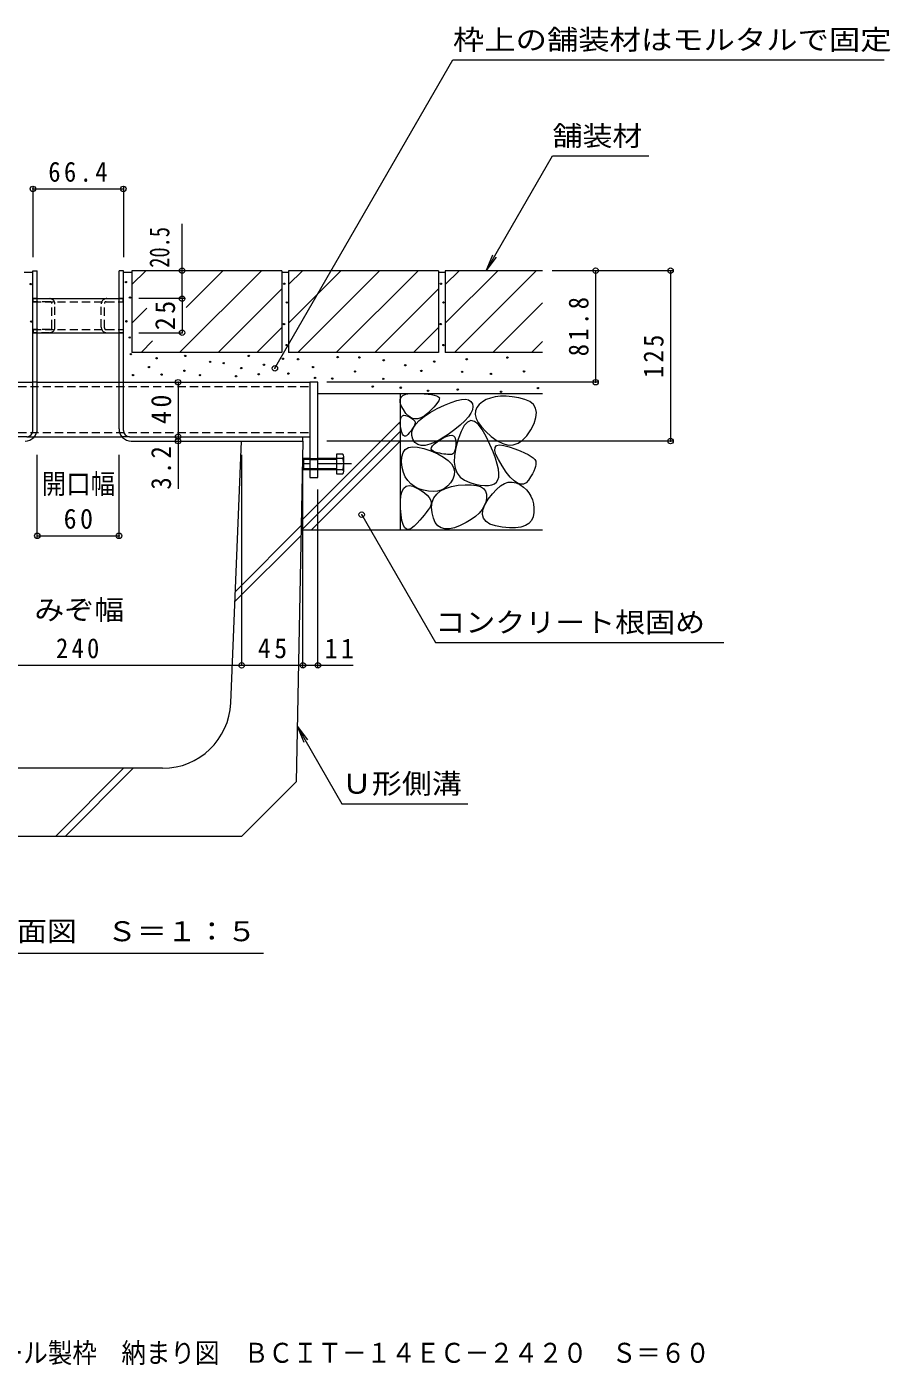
# Model space of a CAD drawing. Units: millimetres at full size, sheet at 1:5; some dimension numbers follow another scale. Extents: x -1382 to 1946, y -1318 to 1367.
# Drawn here: x 665 to 1299, y -1318 to -336 of the extents above; entities that cross this region are included whole.
import ezdxf
from ezdxf.enums import TextEntityAlignment as Align

# ---------------------------------------------------------------- set-up
doc = ezdxf.new("R2010")
doc.units = ezdxf.units.MM
doc.header["$LTSCALE"] = 5
doc.header["$PDMODE"] = 32
doc.header["$PDSIZE"] = 4
doc.linetypes.add('CHAIN1', pattern=[8, 5, -1, 1, -1])
doc.linetypes.add('DASHED1', pattern=[1.8, 1.2, -0.6])
for name, color, linetype, lineweight in [('4-0_OUTLINE-0', 7, 'Continuous', 9), ('4-3_A_床ライン引きB', 7, 'DASHED1', 9), ('4-4_0108_天井情報・�', 7, 'Continuous', 9), ('4-5_0055_アルミ建具_', 7, 'Continuous', 9), ('4-E_10ﾎﾞﾙﾄ__2', 7, 'Continuous', 9), ('4-F_10ﾎﾞﾙﾄ__1', 6, 'Continuous', 5)]:
    doc.layers.add(name, color=color, linetype=linetype, lineweight=lineweight)
doc.layers.add('F-4_0013_躯\u3000下り壁�', color=2, linetype='Continuous')
doc.styles.add('ＭＳ ゴシック', font='')
doc.styles.get('ＭＳ ゴシック').set_extended_font_data('MS Gothic')

msp = doc.modelspace()

# ---------------------------------------------------------------- linework, layer by layer
at = {"layer": '4-0_OUTLINE-0'}
for p, q in [((669.323, -514.718), (672.523, -514.718)), ((669.323, -632.018), (669.323, -514.718)), ((672.523, -630.718), (672.523, -514.718)), ((732.523, -630.718), (732.523, -514.718)), ((735.723, -514.718), (732.523, -514.718)), ((735.723, -632.018), (735.723, -514.718)), ((672.523, -535.218), (732.523, -535.218)), ((672.523, -560.218), (732.523, -560.218)), ((532.523, -596.518), (669.323, -596.518)), ((672.523, -596.518), (732.523, -596.518)), ((735.723, -596.518), (872.523, -596.518)), ((878.523, -596.518), (872.523, -596.518)), ((872.523, -596.518), (872.523, -666.518)), ((664.823, -636.518), (532.523, -636.518)), ((670.405, -636.518), (734.642, -636.518)), ((740.223, -636.518), (872.523, -636.518)), ((867.523, -639.718), (867.523, -636.518)), ((741.523, -639.718), (867.523, -639.718))]:
    msp.add_line(p, q, dxfattribs=at)
at = {"layer": '4-0_OUTLINE-0', "linetype": 'DASHED1'}
for p, q in [((672.523, -535.218), (669.323, -535.218)), ((669.323, -537.518), (735.723, -537.518)), ((732.523, -535.218), (735.706, -535.218)), ((669.323, -557.918), (735.723, -557.918)), ((672.523, -560.218), (669.323, -560.218)), ((732.523, -560.218), (735.723, -560.218)), ((672.523, -596.518), (669.323, -596.518)), ((732.523, -596.518), (735.723, -596.518)), ((532.523, -599.718), (872.523, -599.718)), ((532.523, -633.318), (872.523, -633.318)), ((664.823, -636.518), (670.405, -636.518)), ((740.223, -636.518), (734.642, -636.518))]:
    msp.add_line(p, q, dxfattribs=at)
at = {"layer": '4-0_OUTLINE-0', "color": 4, "linetype": 'CHAIN1'}
msp.add_line((903.151, -656.518), (865.925, -656.518), dxfattribs=at)
at = {"layer": '4-0_OUTLINE-0', "color": 2}
for p, q in [((867.887, -652.518), (867.187, -653.218)), ((867.187, -653.218), (867.187, -659.818)), ((872.523, -653.218), (867.187, -653.218)), ((867.887, -652.518), (867.887, -660.518)), ((872.523, -652.518), (867.887, -652.518)), ((896.887, -652.518), (878.523, -652.518)), ((892.187, -653.218), (878.523, -653.218)), ((896.887, -649.318), (892.187, -649.318)), ((897.487, -662.382), (897.487, -651.182)), ((867.187, -659.818), (867.887, -660.518)), ((867.187, -659.818), (872.523, -659.818)), ((867.887, -660.518), (872.523, -660.518)), ((878.523, -659.818), (892.187, -659.818)), ((878.523, -660.518), (896.887, -660.518))]:
    msp.add_line(p, q, dxfattribs=at)
at = {"layer": '4-0_OUTLINE-0', "color": 2, "linetype": 'DASHED1'}
for p, q in [((872.523, -652.518), (878.523, -652.518)), ((872.523, -653.218), (878.523, -653.218)), ((872.523, -659.818), (878.523, -659.818)), ((872.523, -660.518), (878.523, -660.518))]:
    msp.add_line(p, q, dxfattribs=at)
at = {"layer": '4-0_OUTLINE-0'}
msp.add_lwpolyline([(872.523, -666.518), (878.523, -666.518), (878.523, -596.518)], dxfattribs=at)
at = {"layer": '4-0_OUTLINE-0', "color": 2}
msp.add_lwpolyline([(892.187, -649.318), (892.187, -663.718), (896.887, -663.718)], dxfattribs=at)
at = {"layer": '4-0_OUTLINE-0'}
for centre, radius, start, end in [((663.523, -630.718), 9, 270, 0), ((664.823, -632.018), 4.5, 270, 0), ((741.523, -630.718), 9, 180, 270), ((740.223, -632.018), 4.5, 180, 270)]:
    msp.add_arc(centre, radius, start, end, dxfattribs=at)
at = {"layer": '4-0_OUTLINE-0', "color": 2}
for centre, radius, start, end in [((895.112, -650.918), 2.39, 317.9749, 42.0251), ((884.08, -656.518), 13.418, 342.65606, 17.34394), ((895.112, -662.118), 2.39, 317.9749, 42.0251)]:
    msp.add_arc(centre, radius, start, end, dxfattribs=at)
at = {"layer": '4-3_A_床ライン引きB'}
for p, q in [((669.523, -537.518), (669.523, -535.218)), ((669.523, -535.218), (672.523, -535.218)), ((672.523, -537.518), (669.523, -537.518)), ((682.023, -537.518), (672.523, -537.518)), ((683.223, -556.718), (683.223, -538.718)), ((685.523, -556.218), (685.523, -539.218)), ((719.523, -556.218), (719.523, -539.218)), ((721.823, -556.718), (721.823, -538.718)), ((723.023, -537.518), (732.523, -537.518)), ((723.523, -535.218), (732.523, -535.218)), ((735.523, -535.218), (732.523, -535.218)), ((732.523, -537.518), (735.523, -537.518)), ((735.523, -537.518), (735.523, -535.218)), ((669.523, -557.918), (669.523, -560.218)), ((672.523, -557.918), (669.523, -557.918)), ((682.023, -557.918), (672.523, -557.918)), ((723.023, -557.918), (732.523, -557.918)), ((732.523, -557.918), (735.523, -557.918)), ((735.523, -557.918), (735.523, -560.218)), ((669.523, -560.218), (672.523, -560.218)), ((681.523, -560.218), (672.523, -560.218)), ((723.523, -560.218), (732.523, -560.218)), ((735.523, -560.218), (732.523, -560.218))]:
    msp.add_line(p, q, dxfattribs=at)
for centre, radius, start, end in [((681.523, -539.218), 4, 0, 90), ((682.023, -538.718), 1.2, 0, 90), ((723.523, -539.218), 4, 90, 180), ((723.023, -538.718), 1.2, 90, 180), ((681.523, -556.218), 4, 270, 0), ((682.023, -556.718), 1.2, 270, 0), ((723.523, -556.218), 4, 180, 270), ((723.023, -556.718), 1.2, 180, 270)]:
    msp.add_arc(centre, radius, start, end, dxfattribs=at)
at = {"layer": '4-4_0108_天井情報・�'}
for p, q in [((669.323, -453.218), (669.323, -504.718)), ((669.323, -454.718), (735.723, -454.718)), ((735.723, -453.218), (735.723, -504.718)), ((778.867, -514.718), (778.867, -480.449)), ((778.867, -535.218), (778.867, -514.718)), ((1138.867, -514.718), (1050.337, -514.718)), ((1082.336, -514.718), (1082.336, -596.518)), ((1137.367, -514.718), (1137.367, -639.718)), ((780.367, -535.218), (747.023, -535.218)), ((778.867, -535.218), (778.867, -560.218)), ((747.023, -560.218), (778.867, -560.218)), ((775.924, -596.518), (775.924, -636.518)), ((1083.836, -596.518), (885.108, -596.518)), ((775.924, -636.518), (775.924, -639.718)), ((775.924, -639.718), (775.924, -674.735)), ((1138.867, -639.718), (885.108, -639.718)), ((672.523, -710.708), (672.523, -649.718)), ((732.523, -710.708), (732.523, -649.718)), ((822.523, -649.718), (822.523, -804.19)), ((867.523, -805.69), (867.523, -649.718)), ((878.523, -805.69), (878.523, -675.218)), ((672.523, -709.208), (732.523, -709.208)), ((582.523, -804.19), (822.523, -804.19)), ((822.523, -804.19), (867.523, -804.19)), ((867.523, -804.19), (904.416, -804.19))]:
    msp.add_line(p, q, dxfattribs=at)
for p in [(669.323, -454.718), (735.723, -454.718), (778.867, -514.718), (1082.336, -514.718), (1137.367, -514.718), (778.867, -535.218), (778.867, -560.218), (775.924, -596.518), (1082.336, -596.518), (775.924, -636.518), (775.924, -639.718), (1137.367, -639.718), (672.523, -709.208), (732.523, -709.208), (822.523, -804.19), (867.523, -804.19), (878.523, -804.19)]:
    msp.add_point(p, dxfattribs=at)
at = {"layer": '4-5_0055_アルミ建具_'}
for p, q in [((846.956, -586.338), (977.622, -360.017)), ((977.622, -360.017), (1294.192, -360.017)), ((1002.064, -514.718), (1050.671, -430.529)), ((1050.671, -430.529), (1121.333, -430.529)), ((1002.064, -514.718), (1006.847, -503.17)), ((1002.064, -514.718), (1009.673, -504.801)), ((910.647, -693.715), (964.726, -787.383)), ((964.726, -787.383), (1176.511, -787.383)), ((863.339, -848.926), (896.134, -905.728)), ((863.339, -848.926), (868.123, -860.475)), ((863.339, -848.926), (870.949, -858.843)), ((896.134, -905.728), (988.588, -905.728)), ((571.064, -1015.374), (838.487, -1015.374))]:
    msp.add_line(p, q, dxfattribs=at)
for p in [(846.956, -586.338), (910.647, -693.715)]:
    msp.add_point(p, dxfattribs=at)
at = {"layer": '4-E_10ﾎﾞﾙﾄ__2', "color": 2}
for p, q in [((663.023, -515.718), (669.323, -515.718)), ((735.723, -515.718), (742.023, -515.718)), ((852.023, -514.718), (742.023, -514.718)), ((742.023, -524.866), (752.171, -514.718)), ((742.023, -514.718), (742.023, -574.718)), ((777.023, -574.718), (837.023, -514.718)), ((781.745, -541.713), (808.739, -514.718)), ((852.023, -514.718), (852.023, -574.718)), ((852.023, -515.718), (857.023, -515.718)), ((967.023, -514.718), (857.023, -514.718)), ((857.023, -524.866), (867.171, -514.718)), ((857.023, -553.15), (895.455, -514.718)), ((857.023, -514.718), (857.023, -574.718)), ((863.739, -574.718), (923.739, -514.718)), ((892.023, -574.718), (952.023, -514.718)), ((967.023, -514.718), (967.023, -574.718)), ((967.023, -515.718), (972.023, -515.718)), ((972.023, -524.866), (982.171, -514.718)), ((972.023, -553.15), (1010.455, -514.718)), ((972.023, -514.718), (972.023, -574.718)), ((1043.323, -514.718), (972.023, -514.718)), ((978.739, -574.718), (1038.739, -514.718)), ((805.308, -574.718), (852.023, -528.003)), ((920.308, -574.718), (967.023, -528.003)), ((1007.023, -574.718), (1043.323, -538.418)), ((742.023, -553.15), (753.01, -542.163)), ((833.592, -574.718), (852.023, -556.287)), ((948.592, -574.718), (967.023, -556.287)), ((748.739, -574.718), (757.157, -566.3)), ((1035.308, -574.718), (1043.323, -566.703)), ((852.023, -574.718), (742.023, -574.718)), ((967.023, -574.718), (857.023, -574.718)), ((1043.323, -574.718), (972.023, -574.718)), ((878.523, -604.718), (1043.323, -604.718)), ((938.823, -604.718), (938.823, -704.718)), ((866.357, -698.065), (938.823, -625.598)), ((866.774, -704.718), (938.823, -632.669)), ((873.845, -704.718), (938.823, -639.74)), ((866.223, -704.718), (1043.323, -704.718))]:
    msp.add_line(p, q, dxfattribs=at)
for points in [[(967.345, -607.416), (967.67, -608.084), (967.607, -608.985), (967.156, -610.119), (966.318, -611.488), (965.092, -613.089), (963.479, -614.925), (961.478, -616.994), (959.089, -619.296), (956.551, -621.372), (954.1, -622.76), (951.736, -623.462), (949.46, -623.476), (947.272, -622.803), (945.172, -621.442), (943.159, -619.395), (941.233, -616.661), (939.716, -613.782), (938.927, -611.301), (938.866, -609.219), (939.534, -607.535), (940.93, -606.249), (943.055, -605.361), (945.908, -604.872), (949.489, -604.781), (953.221, -604.916), (956.524, -605.107), (959.398, -605.354), (961.844, -605.656), (963.862, -606.013), (965.452, -606.425), (966.613, -606.893)], [(1005.795, -636.334), (1010.134, -639.501), (1014.27, -641.587), (1018.204, -642.591), (1021.935, -642.514), (1025.464, -641.355), (1028.79, -639.115), (1031.914, -635.793), (1034.835, -631.39), (1037.164, -626.697), (1038.51, -622.507), (1038.874, -618.819), (1038.255, -615.634), (1036.654, -612.951), (1034.07, -610.771), (1030.504, -609.093), (1025.955, -607.918), (1021.092, -607.187), (1016.58, -606.841), (1012.422, -606.881), (1008.615, -607.306), (1005.162, -608.117), (1002.06, -609.313), (999.312, -610.895), (996.915, -612.862), (995.112, -615.119), (994.14, -617.569), (994.002, -620.213), (994.695, -623.05), (996.222, -626.081), (998.58, -629.305), (1001.772, -632.723)], [(991.875, -612.334), (992.269, -614.46), (991.914, -616.78), (990.811, -619.296), (988.959, -622.006), (986.359, -624.912), (983.01, -628.012), (978.913, -631.308), (974.067, -634.798), (969.097, -637.993), (964.626, -640.402), (960.655, -642.025), (957.183, -642.862), (954.211, -642.913), (951.738, -642.178), (949.765, -640.657), (948.291, -638.35), (947.499, -635.637), (947.568, -632.896), (948.501, -630.129), (950.295, -627.334), (952.953, -624.513), (956.472, -621.664), (960.855, -618.789), (966.099, -615.886), (971.469, -613.279), (976.224, -611.29), (980.367, -609.919), (983.895, -609.166), (986.811, -609.031), (989.112, -609.514), (990.801, -610.615)], [(949.731, -627.331), (949.376, -628.093), (948.938, -628.905), (948.417, -629.769), (947.813, -630.684), (947.127, -631.65), (946.357, -632.667), (945.505, -633.735), (944.57, -634.854), (943.633, -635.764), (942.773, -636.203), (941.99, -636.171), (941.285, -635.669), (940.657, -634.696), (940.107, -633.252), (939.633, -631.337), (939.238, -628.952), (939.006, -626.541), (939.025, -624.551), (939.294, -622.98), (939.814, -621.83), (940.584, -621.1), (941.605, -620.789), (942.877, -620.899), (944.399, -621.429), (945.923, -622.168), (947.203, -622.907), (948.237, -623.646), (949.026, -624.384), (949.57, -625.122), (949.869, -625.859), (949.923, -626.595)], [(1010.604, -668.19), (1011.225, -666.087), (1011.363, -663.45), (1011.015, -660.279), (1010.184, -656.574), (1008.867, -652.335), (1007.067, -647.562), (1004.781, -642.255), (1002.012, -636.414), (999.054, -631.1), (996.204, -627.375), (993.462, -625.238), (990.828, -624.69), (988.302, -625.73), (985.884, -628.359), (983.574, -632.576), (981.372, -638.382), (979.626, -644.653), (978.687, -650.268), (978.552, -655.225), (979.224, -659.526), (980.7, -663.169), (982.983, -666.156), (986.07, -668.485), (989.964, -670.158), (994.045, -671.303), (997.698, -672.051), (1000.921, -672.401), (1003.716, -672.354), (1006.081, -671.909), (1008.018, -671.067), (1009.525, -669.827)], [(975.8, -649.623), (974.749, -649.623), (973.597, -649.556), (972.344, -649.422), (970.988, -649.221), (969.531, -648.954), (967.973, -648.62), (966.312, -648.219), (964.55, -647.751), (963.025, -647.17), (962.073, -646.427), (961.696, -645.524), (961.892, -644.459), (962.663, -643.234), (964.008, -641.847), (965.927, -640.3), (968.42, -638.591), (971.029, -637.055), (973.293, -636.025), (975.215, -635.501), (976.793, -635.482), (978.027, -635.969), (978.918, -636.961), (979.465, -638.46), (979.669, -640.464), (979.637, -642.582), (979.475, -644.422), (979.185, -645.984), (978.766, -647.268), (978.218, -648.274), (977.541, -649.002), (976.735, -649.452)], [(977.475, -667.63), (975.776, -670.394), (973.797, -672.661), (971.54, -674.432), (969.003, -675.706), (966.188, -676.484), (963.093, -676.765), (959.72, -676.55), (956.067, -675.838), (952.498, -674.673), (949.374, -673.099), (946.696, -671.115), (944.463, -668.722), (942.676, -665.919), (941.334, -662.707), (940.438, -659.085), (939.987, -655.054), (940.122, -651.219), (940.983, -648.187), (942.57, -645.957), (944.883, -644.53), (947.922, -643.905), (951.687, -644.083), (956.178, -645.063), (961.395, -646.846), (966.529, -649.082), (970.77, -651.421), (974.119, -653.864), (976.575, -656.41), (978.139, -659.06), (978.81, -661.813), (978.589, -664.67)], [(1038.346, -654.347), (1038.569, -655.49), (1038.542, -656.805), (1038.266, -658.29), (1037.74, -659.947), (1036.965, -661.775), (1035.94, -663.774), (1034.666, -665.944), (1033.142, -668.285), (1031.396, -670.247), (1029.453, -671.277), (1027.315, -671.376), (1024.981, -670.545), (1022.45, -668.782), (1019.724, -666.088), (1016.802, -662.463), (1013.684, -657.907), (1010.952, -653.296), (1009.186, -649.504), (1008.386, -646.532), (1008.554, -644.38), (1009.687, -643.047), (1011.788, -642.535), (1014.855, -642.842), (1018.889, -643.969), (1023.145, -645.476), (1026.88, -646.923), (1030.094, -648.31), (1032.787, -649.638), (1034.959, -650.905), (1036.609, -652.112), (1037.738, -653.26)], [(961.192, -687.378), (960.316, -688.893), (959.259, -690.5), (958.021, -692.198), (956.602, -693.987), (955.002, -695.867), (953.221, -697.838), (951.259, -699.901), (949.115, -702.055), (947.005, -703.772), (945.14, -704.527), (943.521, -704.319), (942.149, -703.148), (941.022, -701.014), (940.142, -697.918), (939.508, -693.858), (939.119, -688.836), (939.076, -683.791), (939.476, -679.663), (940.32, -676.453), (941.608, -674.16), (943.34, -672.784), (945.515, -672.325), (948.134, -672.784), (951.196, -674.16), (954.226, -675.971), (956.748, -677.738), (958.76, -679.458), (960.264, -681.133), (961.259, -682.763), (961.746, -684.347), (961.723, -685.885)], [(1002.283, -681.47), (1001.7, -684.42), (1000.596, -687.247), (998.971, -689.952), (996.825, -692.535), (994.158, -694.995), (990.969, -697.334), (987.26, -699.55), (983.029, -701.644), (978.776, -703.277), (974.998, -704.111), (971.694, -704.146), (968.866, -703.383), (966.513, -701.821), (964.636, -699.459), (963.233, -696.299), (962.305, -692.34), (962.002, -688.211), (962.474, -684.542), (963.719, -681.331), (965.739, -678.58), (968.532, -676.288), (972.101, -674.455), (976.443, -673.081), (981.559, -672.167), (986.699, -671.713), (991.11, -671.721), (994.793, -672.191), (997.747, -673.123), (999.974, -674.517), (1001.472, -676.372), (1002.242, -678.69)], [(1036.995, -692.206), (1036.444, -695.367), (1035.222, -698.008), (1033.33, -700.131), (1030.767, -701.734), (1027.534, -702.819), (1023.63, -703.384), (1019.056, -703.431), (1013.811, -702.958), (1008.768, -701.997), (1004.799, -700.576), (1001.904, -698.697), (1000.083, -696.358), (999.336, -693.561), (999.663, -690.304), (1001.064, -686.589), (1003.539, -682.414), (1006.537, -678.393), (1009.506, -675.136), (1012.447, -672.645), (1015.359, -670.918), (1018.243, -669.957), (1021.098, -669.76), (1023.925, -670.329), (1026.723, -671.662), (1029.32, -673.485), (1031.541, -675.52), (1033.388, -677.769), (1034.859, -680.23), (1035.956, -682.905), (1036.677, -685.792), (1037.024, -688.893)]]:
    msp.add_lwpolyline(points, close=True, dxfattribs=at)
at = {"layer": '4-E_10ﾎﾞﾙﾄ__2'}
for centre in [(667.771, -524.531), (737.553, -523.101), (853.813, -524.292), (968.813, -524.292), (740.548, -534.438), (855.702, -538.044), (970.702, -538.044), (668.072, -552.04), (737.981, -551.872), (853.649, -553.896), (968.649, -553.896), (740.441, -563.744), (855.643, -569.336), (970.643, -569.336), (741.189, -575.903), (760.079, -578.937), (781.189, -577.208), (827.712, -577.208), (852.808, -579.344), (863.997, -579.677), (893.003, -578.087), (909.014, -578.359), (987.71, -579.719), (1017.557, -578.461), (754.501, -585.424), (780.508, -588.136), (799.431, -581.62), (809.415, -582.571), (822.257, -586.211), (838.893, -583.76), (875, -585.405), (905.71, -588.662), (926.852, -580.432), (942.611, -584.063), (954.428, -588.277), (963.937, -581.383), (984.382, -588.99), (1029.834, -588.581), (742.886, -591.318), (763.772, -590.892), (792.061, -591.367), (818.406, -592.2), (835.09, -590.654), (856.843, -590.251), (876.467, -593.423), (889.075, -593.858), (926.487, -594.054), (1005.539, -590.416), (918.798, -599.706), (939.295, -600.534), (959.421, -602.778), (981.11, -601.949), (1012.909, -603.491), (1040.01, -600.876)]:
    msp.add_circle(centre, 0.5, dxfattribs=at)
at = {"layer": '4-F_10ﾎﾞﾙﾄ__1'}
for p, q in [((814.52, -831.8), (822.523, -639.718)), ((822.523, -639.718), (867.523, -639.718)), ((867.523, -639.718), (862.523, -889.718)), ((817.926, -750.054), (866.284, -701.696)), ((817.619, -757.433), (866.14, -708.912)), ((764.563, -879.718), (640.484, -879.718)), ((685.834, -929.718), (735.834, -879.718)), ((692.905, -929.718), (742.905, -879.718)), ((822.523, -929.718), (862.523, -889.718))]:
    msp.add_line(p, q, dxfattribs=at)
msp.add_lwpolyline([(822.523, -929.718), (582.523, -929.718), (542.523, -889.718)], dxfattribs=at)
msp.add_arc((764.563, -829.718), 50, 270, 357.61406, dxfattribs=at)

# ---------------------------------------------------------------- texts
at = {"layer": '4-4_0108_天井情報・�', "color": 2, "style": 'ＭＳ ゴシック', "width": 0.75}
msp.add_text('20.5', height=14.66, rotation=90, dxfattribs=at).set_placement((773.867, -512.584), align=Align.BOTTOM_LEFT)
at = {"layer": '4-4_0108_天井情報・�', "color": 2, "style": 'ＭＳ ゴシック'}
for s, width, p in [('開口幅', 0.9, (675.773, -682.809)), ('みぞ幅', 1.1, (670.382, -775.154))]:
    msp.add_text(s, height=14.66, dxfattribs=dict(at, width=width)).set_placement(p, align=Align.BOTTOM_LEFT)
at = {"layer": '4-4_0108_天井情報・�', "color": 2, "char_height": 14.66, "attachment_point": 7, "style": 'ＭＳ ゴシック'}
for s, insert in [('\\T1.28;\\W0.9;66.4', (680.648, -449.718)), ('\\T1.27;\\W0.95;60', (691.898, -704.208)), ('\\T1.27;\\W0.9;240', (686.273, -799.19)), ('\\T1.27;\\W0.95;45', (834.398, -799.19)), ('\\T1.27;\\W0.95;11', (883.438, -799.19))]:
    msp.add_mtext(s, dxfattribs=dict(at, insert=insert))
at = {"layer": '4-4_0108_天井情報・�', "color": 2, "char_height": 14.66, "attachment_point": 7, "rotation": 90, "style": 'ＭＳ ゴシック'}
for s, insert in [('\\T1.27;\\W0.95;25', (773.867, -558.343)), ('\\T1.28;\\W0.9;81.8', (1077.336, -577.493)), ('\\T1.27;\\W0.9;125', (1132.367, -593.468)), ('\\T1.27;\\W0.95;40', (770.924, -627.143)), ('\\T1.27;\\W0.9;3.2', (770.924, -675.281))]:
    msp.add_mtext(s, dxfattribs=dict(at, insert=insert))
at = {"layer": '4-5_0055_アルミ建具_', "color": 2, "style": 'ＭＳ ゴシック'}
for s, width, p in [('枠上の舗装材はモルタルで固定', 1.15, (977.622, -357.017)), ('舗装材', 1.1, (1050.671, -427.529)), ('コンクリート根固め', 1.1, (964.726, -784.383)), ('Ｕ形側溝', 1.1, (896.134, -902.728)), ('Ｂ－Ｂ断面図\u3000Ｓ＝１：５', 1.1, (569.644, -1010.987))]:
    msp.add_text(s, height=14.66, dxfattribs=dict(at, width=width)).set_placement(p, align=Align.BOTTOM_LEFT)
at = {"layer": 'F-4_0013_躯\u3000下り壁�', "style": 'ＭＳ ゴシック', "width": 0.9}
msp.add_text('センタースリット\u3000現場切断用スチール製枠\u3000納まり図\u3000ＢＣＩＴ－１４ＥＣ－２４２０\u3000Ｓ＝６０', height=14.66, dxfattribs=at).set_placement((356.356, -1320.223), align=Align.BOTTOM_LEFT)

doc.saveas('drawing.dxf')
